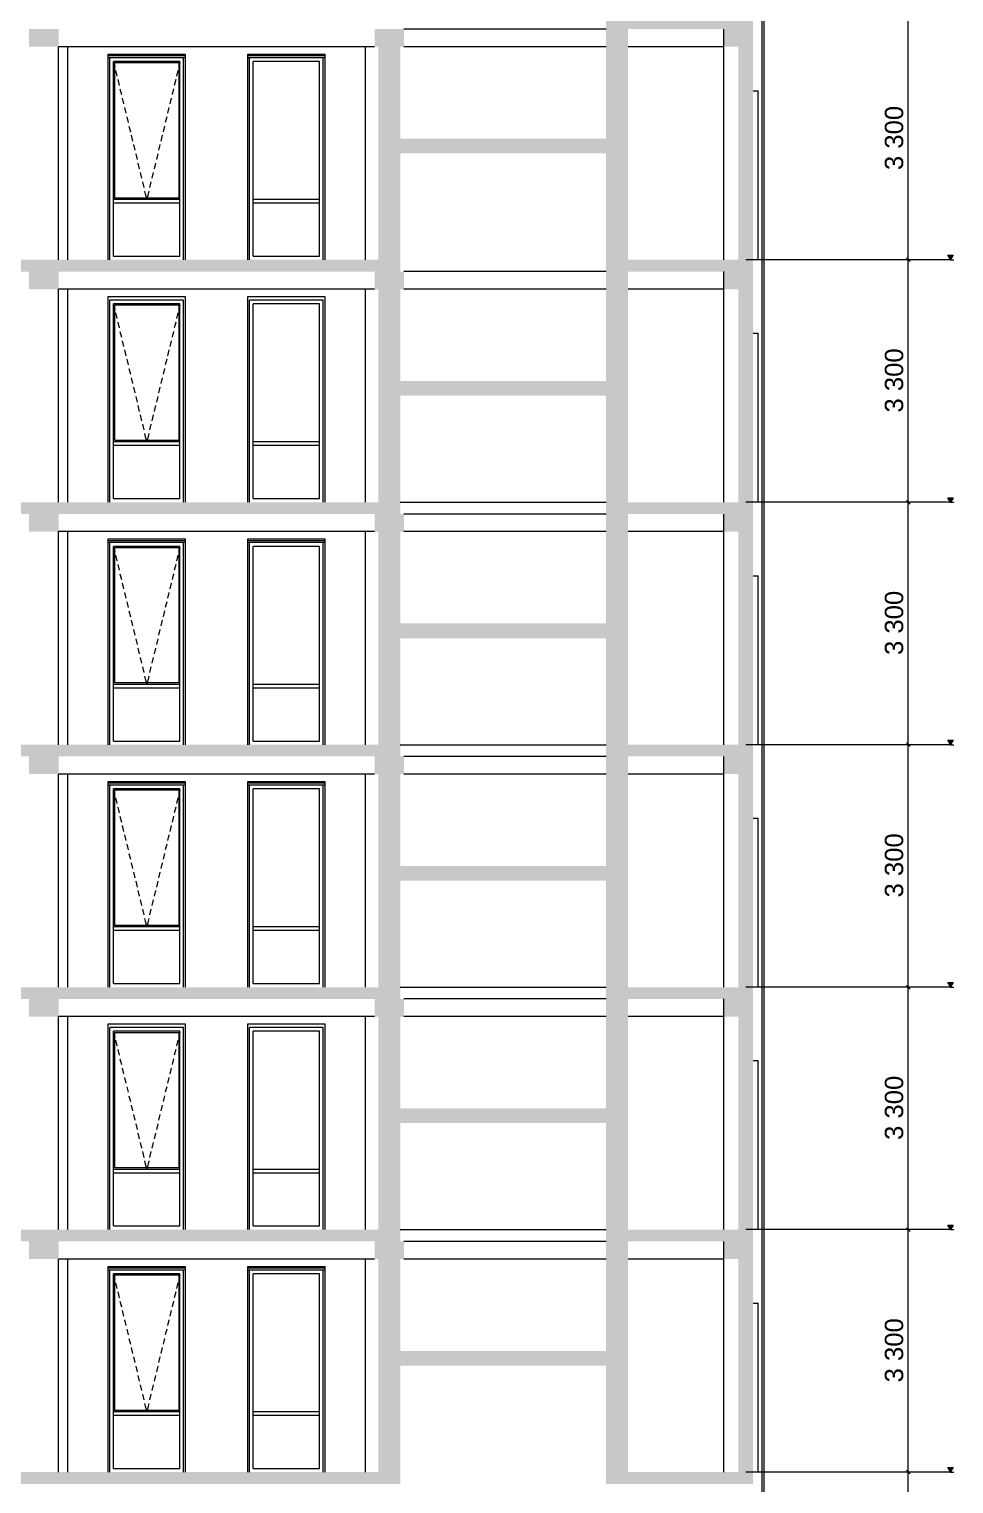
# Model space of a CAD drawing. Header units: millimetres. Extents: x 1499747 to 4230374, y -28481 to 441852.
# Drawn here: x 2389045 to 2401627, y -6445 to 13355 of the extents above; entities that cross this region are included whole.
import ezdxf
from ezdxf.xclip import XClip

# ---------------------------------------------------------------- set-up
doc = ezdxf.new("R2010")
doc.units = ezdxf.units.MM
doc.header["$MEASUREMENT"] = 0
doc.header["$XCLIPFRAME"] = 0
for name, color, linetype, lineweight in [('1 Разрез_23_Витражные окна_Ном._пера__1_Ном._пера__7', 7, 'Continuous', 18), ('1 Разрез_23_Витражные окна_Ном._пера__92_Ном._пера__233', 233, 'Continuous', 18), ('1 Разрез_23_Выступы_Ном._пера__1_Ном._пера__7', 7, 'Continuous', 18), ('1 Разрез_23_Конструктив - Балки_Ном._пера__10_Ном._пера__134', 134, 'Continuous', 18), ('1 Разрез_23_Конструктив - Балки_Ном._пера__7', 7, 'Continuous', 18), ('1 Разрез_23_Конструктив - Колонны_Ном._пера__8_Ном._пера__12', 12, 'Continuous', 18), ('1 Разрез_23_Конструктив - Лестницы_Ном._пера__7', 7, 'Continuous', 18), ('1 Разрез_23_Конструктив - Перекрытия_Ном._пера__1_Ном._пера__7', 7, 'Continuous', 18), ('1 Разрез_23_Конструктив - Перекрытия_Ном._пера__7', 7, 'Continuous', 18), ('1 Разрез_23_Конструктив - Стены Ненесущие Газоблок_Ном._пера__7', 7, 'Continuous', 18), ('1 Разрез_23_Конструктив - Стены Несущие_Ном._пера__7', 7, 'Continuous', 18), ('1 Разрез_23_Окна Archicad_Ном._пера__87_Ном._пера__251', 251, 'Continuous', 18), ('1 Разрез_23_Размер - ГКЛ перегородки_Ном._пера__1_Ном._пера__7', 7, 'Continuous', 18), ('1 Разрез_23_Размер - Общий_Ном._пера__1_Ном._пера__7', 7, 'Continuous', 18)]:
    doc.layers.add(name, color=color, linetype=linetype, lineweight=lineweight)
doc.layers.add('Чертеж и Рисунок', color=7, linetype='Continuous')
doc.styles.add('СГЕНЕРИР_СТИЛЬ_2', font='arial.ttf')

# ---------------------------------------------------------------- blocks, each defined once
blk = doc.blocks.new('Чертеж_1_23', base_point=(1274000, 29700))
at = {"layer": '1 Разрез_23_Конструктив - Балки_Ном._пера__7', "linetype": 'Continuous'}
for points in [[(1283242, 40790), (1283242, 41030), (1282842, 41030), (1282842, 40790)], [(1287942, 40790), (1287942, 41030), (1287542, 41030), (1287542, 40790)], [(1292292, 41030), (1292292, 40790), (1292692, 40790), (1292692, 41030)], [(1283242, 37490), (1283242, 37730), (1282842, 37730), (1282842, 37490)], [(1287942, 37490), (1287942, 37730), (1287542, 37730), (1287542, 37490)], [(1292292, 37730), (1292292, 37490), (1292692, 37490), (1292692, 37730)], [(1283242, 34190), (1283242, 34430), (1282842, 34430), (1282842, 34190)], [(1287942, 34190), (1287942, 34430), (1287542, 34430), (1287542, 34190)], [(1292292, 34430), (1292292, 34190), (1292692, 34190), (1292692, 34430)], [(1283242, 30890), (1283242, 31130), (1282842, 31130), (1282842, 30890)], [(1287942, 30890), (1287942, 31130), (1287542, 31130), (1287542, 30890)], [(1292292, 31130), (1292292, 30890), (1292692, 30890), (1292692, 31130)], [(1283242, 27590), (1283242, 27830), (1282842, 27830), (1282842, 27590)], [(1287942, 27590), (1287942, 27830), (1287542, 27830), (1287542, 27590)], [(1292292, 27830), (1292292, 27590), (1292692, 27590), (1292692, 27830)], [(1283242, 24290), (1283242, 24530), (1282842, 24530), (1282842, 24290)], [(1287942, 24290), (1287942, 24530), (1287542, 24530), (1287542, 24290)], [(1292292, 24530), (1292292, 24290), (1292692, 24290), (1292692, 24530)]]:
    blk.add_hatch(color=256, dxfattribs=at).paths.add_polyline_path(points)
at = {"layer": '1 Разрез_23_Конструктив - Лестницы_Ном._пера__7', "linetype": 'Continuous'}
for points in [[(1287892, 39540), (1287892, 39340), (1290692, 39340), (1290692, 39540)], [(1287892, 36240), (1287892, 36040), (1290692, 36040), (1290692, 36240)], [(1287892, 32940), (1287892, 32740), (1290692, 32740), (1290692, 32940)], [(1287892, 29640), (1287892, 29440), (1290692, 29440), (1290692, 29640)], [(1287892, 26340), (1287892, 26140), (1290692, 26140), (1290692, 26340)], [(1287892, 22840), (1290692, 22840), (1290692, 23040), (1287892, 23040)]]:
    blk.add_hatch(color=256, dxfattribs=at).paths.add_polyline_path(points)
at = {"layer": '1 Разрез_23_Конструктив - Перекрытия_Ном._пера__7', "linetype": 'Continuous'}
for points in [[(1292692, 41190), (1290692, 41190), (1290692, 41030), (1292692, 41030)], [(1278142, 37730), (1287892, 37730), (1287892, 37890), (1278142, 37890)], [(1292692, 37890), (1290692, 37890), (1290692, 37730), (1292692, 37730)], [(1278142, 34590), (1278142, 34430), (1287892, 34430), (1287892, 34590)], [(1292692, 34590), (1290692, 34590), (1290692, 34430), (1292692, 34430)], [(1278142, 31130), (1287892, 31130), (1287892, 31290), (1278142, 31290)], [(1292692, 31290), (1290692, 31290), (1290692, 31130), (1292692, 31130)], [(1278142, 27990), (1278142, 27830), (1287892, 27830), (1287892, 27990)], [(1292692, 27990), (1290692, 27990), (1290692, 27830), (1292692, 27830)], [(1287892, 24690), (1278142, 24690), (1278142, 24530), (1287892, 24530)], [(1292692, 24690), (1290692, 24690), (1290692, 24530), (1292692, 24530)], [(1278142, 21390), (1278142, 21230), (1287892, 21230), (1287892, 21390)], [(1292692, 21390), (1290692, 21390), (1290692, 21230), (1292692, 21230)]]:
    blk.add_hatch(color=256, dxfattribs=at).paths.add_polyline_path(points)
at = {"layer": '1 Разрез_23_Конструктив - Стены Ненесущие Газоблок_Ном._пера__7', "linetype": 'Continuous'}
for points in [[(1292492, 37890), (1292692, 37890), (1292692, 40790), (1292492, 40790)], [(1292492, 34590), (1292692, 34590), (1292692, 37490), (1292492, 37490)], [(1292492, 31290), (1292692, 31290), (1292692, 34190), (1292492, 34190)], [(1292492, 27990), (1292692, 27990), (1292692, 30890), (1292492, 30890)], [(1292492, 24690), (1292692, 24690), (1292692, 27590), (1292492, 27590)], [(1292492, 21390), (1292692, 21390), (1292692, 24290), (1292492, 24290)]]:
    blk.add_hatch(color=256, dxfattribs=at).paths.add_polyline_path(points)
at = {"layer": '1 Разрез_23_Конструктив - Стены Несущие_Ном._пера__7', "linetype": 'Continuous'}
for points in [[(1290992, 37890), (1290992, 41030), (1290692, 41030), (1290692, 37890)], [(1287592, 40790), (1287592, 37890), (1287892, 37890), (1287892, 40790)], [(1290992, 34590), (1290992, 37730), (1290692, 37730), (1290692, 34590)], [(1287592, 37490), (1287592, 34590), (1287892, 34590), (1287892, 37490)], [(1290992, 31290), (1290992, 34430), (1290692, 34430), (1290692, 31290)], [(1287592, 34190), (1287592, 31290), (1287892, 31290), (1287892, 34190)], [(1290992, 27990), (1290992, 31130), (1290692, 31130), (1290692, 27990)], [(1287592, 30890), (1287592, 27990), (1287892, 27990), (1287892, 30890)], [(1290992, 24690), (1290992, 27830), (1290692, 27830), (1290692, 24690)], [(1287592, 27590), (1287592, 24690), (1287892, 24690), (1287892, 27590)], [(1290992, 21390), (1290992, 24530), (1290692, 24530), (1290692, 21390)], [(1287592, 24290), (1287592, 21390), (1287892, 21390), (1287892, 24290)]]:
    blk.add_hatch(color=256, dxfattribs=at).paths.add_polyline_path(points)
at = {"layer": '1 Разрез_23_Размер - ГКЛ перегородки_Ном._пера__1_Ном._пера__7', "linetype": 'Continuous'}
for points in [[(1295377, 37890), (1295414, 37952), (1295341, 37952)], [(1295377, 34590), (1295414, 34652), (1295341, 34652)], [(1295377, 31290), (1295414, 31352), (1295341, 31352)], [(1295377, 27990), (1295414, 28052), (1295341, 28052)], [(1295377, 24690), (1295414, 24752), (1295341, 24752)], [(1295377, 21390), (1295414, 21452), (1295341, 21452)]]:
    blk.add_hatch(color=256, dxfattribs=at).paths.add_polyline_path(points)
at = {"layer": '1 Разрез_23_Витражные окна_Ном._пера__1_Ном._пера__7', "linetype": 'Continuous'}
for p, q in [((1283942, 40290), (1283942, 40640)), ((1284442, 40640), (1283942, 40640)), ((1284942, 40640), (1284442, 40640)), ((1284942, 40290), (1284942, 40640)), ((1285842, 40290), (1285842, 40640)), ((1286342, 40640), (1285842, 40640)), ((1286842, 40640), (1286342, 40640)), ((1286842, 40290), (1286842, 40640)), ((1283992, 40290), (1283992, 40590)), ((1284442, 40590), (1283992, 40590)), ((1284007, 40575), (1284877, 40575)), ((1284007, 38730), (1284007, 40575)), ((1284892, 40590), (1284442, 40590)), ((1284877, 40575), (1284877, 38730)), ((1284892, 40290), (1284892, 40590)), ((1285892, 40290), (1285892, 40590)), ((1286342, 40590), (1285892, 40590)), ((1286792, 40590), (1286342, 40590)), ((1286792, 40290), (1286792, 40590)), ((1283942, 38890), (1283942, 40290)), ((1283992, 38890), (1283992, 40290)), ((1284892, 38890), (1284892, 40290)), ((1284942, 38890), (1284942, 40290)), ((1285842, 38890), (1285842, 40290)), ((1285892, 38890), (1285892, 40290)), ((1286792, 38890), (1286792, 40290)), ((1286842, 38890), (1286842, 40290)), ((1292692, 40190), (1292762, 40190)), ((1292762, 38890), (1292762, 40190)), ((1283942, 38690), (1283942, 38890)), ((1283992, 38715), (1283992, 38890)), ((1284892, 38690), (1284892, 38890)), ((1284942, 38690), (1284942, 38890)), ((1285842, 38690), (1285842, 38890)), ((1285892, 38715), (1285892, 38890)), ((1286792, 38690), (1286792, 38890)), ((1286842, 38690), (1286842, 38890)), ((1292762, 38690), (1292762, 38890)), ((1283942, 37890), (1283942, 38690)), ((1283992, 38715), (1284442, 38715)), ((1283992, 38690), (1283992, 38715)), ((1283992, 38665), (1283992, 38690)), ((1283992, 38665), (1284442, 38665)), ((1283992, 37940), (1283992, 38665)), ((1284877, 38730), (1284007, 38730)), ((1284442, 38715), (1284892, 38715)), ((1284442, 38665), (1284892, 38665)), ((1284892, 37940), (1284892, 38690)), ((1284942, 37890), (1284942, 38690)), ((1285842, 37890), (1285842, 38690)), ((1285892, 38715), (1286342, 38715)), ((1285892, 38690), (1285892, 38715)), ((1285892, 38665), (1285892, 38690)), ((1285892, 38665), (1286342, 38665)), ((1285892, 37940), (1285892, 38665)), ((1286342, 38715), (1286792, 38715)), ((1286342, 38665), (1286792, 38665)), ((1286792, 37940), (1286792, 38690)), ((1286842, 37890), (1286842, 38690)), ((1292762, 37890), (1292762, 38690)), ((1283992, 37940), (1284442, 37940)), ((1284442, 37940), (1284892, 37940)), ((1285892, 37940), (1286342, 37940)), ((1286342, 37940), (1286792, 37940)), ((1292762, 37890), (1292692, 37890)), ((1283942, 36990), (1283942, 37340)), ((1284442, 37340), (1283942, 37340)), ((1283992, 36990), (1283992, 37290)), ((1284442, 37290), (1283992, 37290)), ((1284007, 37275), (1284877, 37275)), ((1284007, 35430), (1284007, 37275)), ((1284942, 37340), (1284442, 37340)), ((1284892, 37290), (1284442, 37290)), ((1284877, 37275), (1284877, 35430)), ((1284892, 36990), (1284892, 37290)), ((1284942, 36990), (1284942, 37340)), ((1285842, 36990), (1285842, 37340)), ((1286342, 37340), (1285842, 37340)), ((1285892, 36990), (1285892, 37290)), ((1286342, 37290), (1285892, 37290)), ((1286842, 37340), (1286342, 37340)), ((1286792, 37290), (1286342, 37290)), ((1286792, 36990), (1286792, 37290)), ((1286842, 36990), (1286842, 37340)), ((1283942, 35590), (1283942, 36990)), ((1283992, 35590), (1283992, 36990)), ((1284892, 35590), (1284892, 36990)), ((1284942, 35590), (1284942, 36990)), ((1285842, 35590), (1285842, 36990)), ((1285892, 35590), (1285892, 36990)), ((1286792, 35590), (1286792, 36990)), ((1286842, 35590), (1286842, 36990)), ((1292692, 36890), (1292762, 36890)), ((1292762, 35590), (1292762, 36890)), ((1283942, 35390), (1283942, 35590)), ((1283992, 35415), (1283992, 35590)), ((1284892, 35390), (1284892, 35590)), ((1284942, 35390), (1284942, 35590)), ((1285842, 35390), (1285842, 35590)), ((1285892, 35415), (1285892, 35590)), ((1286792, 35390), (1286792, 35590)), ((1286842, 35390), (1286842, 35590)), ((1292762, 35390), (1292762, 35590)), ((1283942, 34590), (1283942, 35390)), ((1283992, 35415), (1284442, 35415)), ((1283992, 35390), (1283992, 35415)), ((1283992, 35365), (1283992, 35390)), ((1283992, 35365), (1284442, 35365)), ((1283992, 34640), (1283992, 35365)), ((1284877, 35430), (1284007, 35430)), ((1284442, 35415), (1284892, 35415)), ((1284442, 35365), (1284892, 35365)), ((1284892, 34640), (1284892, 35390)), ((1284942, 34590), (1284942, 35390)), ((1285842, 34590), (1285842, 35390)), ((1285892, 35415), (1286342, 35415)), ((1285892, 35390), (1285892, 35415)), ((1285892, 35365), (1285892, 35390)), ((1285892, 35365), (1286342, 35365)), ((1285892, 34640), (1285892, 35365)), ((1286342, 35415), (1286792, 35415)), ((1286342, 35365), (1286792, 35365)), ((1286792, 34640), (1286792, 35390)), ((1286842, 34590), (1286842, 35390)), ((1292762, 34590), (1292762, 35390)), ((1283992, 34640), (1284442, 34640)), ((1284442, 34640), (1284892, 34640)), ((1285892, 34640), (1286342, 34640)), ((1286342, 34640), (1286792, 34640)), ((1292762, 34590), (1292692, 34590)), ((1283942, 33690), (1283942, 34040)), ((1284442, 34040), (1283942, 34040)), ((1283992, 33690), (1283992, 33990)), ((1284442, 33990), (1283992, 33990)), ((1284007, 33975), (1284877, 33975)), ((1284007, 32130), (1284007, 33975)), ((1284942, 34040), (1284442, 34040)), ((1284892, 33990), (1284442, 33990)), ((1284877, 33975), (1284877, 32130)), ((1284892, 33690), (1284892, 33990)), ((1284942, 33690), (1284942, 34040)), ((1285842, 33690), (1285842, 34040)), ((1286342, 34040), (1285842, 34040)), ((1285892, 33690), (1285892, 33990)), ((1286342, 33990), (1285892, 33990)), ((1286842, 34040), (1286342, 34040)), ((1286792, 33990), (1286342, 33990)), ((1286792, 33690), (1286792, 33990)), ((1286842, 33690), (1286842, 34040)), ((1283942, 32290), (1283942, 33690)), ((1283992, 32290), (1283992, 33690)), ((1284892, 32290), (1284892, 33690)), ((1284942, 32290), (1284942, 33690)), ((1285842, 32290), (1285842, 33690)), ((1285892, 32290), (1285892, 33690)), ((1286792, 32290), (1286792, 33690)), ((1286842, 32290), (1286842, 33690)), ((1292692, 33590), (1292762, 33590)), ((1292762, 32290), (1292762, 33590)), ((1283942, 32090), (1283942, 32290)), ((1283992, 32115), (1283992, 32290)), ((1284892, 32090), (1284892, 32290)), ((1284942, 32090), (1284942, 32290)), ((1285842, 32090), (1285842, 32290)), ((1285892, 32115), (1285892, 32290)), ((1286792, 32090), (1286792, 32290)), ((1286842, 32090), (1286842, 32290)), ((1292762, 32090), (1292762, 32290)), ((1283942, 31290), (1283942, 32090)), ((1283992, 32115), (1284442, 32115)), ((1283992, 32090), (1283992, 32115)), ((1283992, 32065), (1283992, 32090)), ((1284877, 32130), (1284007, 32130)), ((1284442, 32115), (1284892, 32115)), ((1284892, 31340), (1284892, 32090)), ((1284942, 31290), (1284942, 32090)), ((1285842, 31290), (1285842, 32090)), ((1285892, 32115), (1286342, 32115)), ((1285892, 32090), (1285892, 32115)), ((1285892, 32065), (1285892, 32090)), ((1286342, 32115), (1286792, 32115)), ((1286792, 31340), (1286792, 32090)), ((1286842, 31290), (1286842, 32090)), ((1292762, 31290), (1292762, 32090)), ((1283992, 32065), (1284442, 32065)), ((1283992, 31340), (1283992, 32065)), ((1284442, 32065), (1284892, 32065)), ((1285892, 32065), (1286342, 32065)), ((1285892, 31340), (1285892, 32065)), ((1286342, 32065), (1286792, 32065)), ((1283992, 31340), (1284442, 31340)), ((1284442, 31340), (1284892, 31340)), ((1285892, 31340), (1286342, 31340)), ((1286342, 31340), (1286792, 31340)), ((1292762, 31290), (1292692, 31290)), ((1283942, 30390), (1283942, 30740)), ((1284442, 30740), (1283942, 30740)), ((1284942, 30740), (1284442, 30740)), ((1284942, 30390), (1284942, 30740)), ((1285842, 30390), (1285842, 30740)), ((1286342, 30740), (1285842, 30740)), ((1286842, 30740), (1286342, 30740)), ((1286842, 30390), (1286842, 30740)), ((1283992, 30390), (1283992, 30690)), ((1284442, 30690), (1283992, 30690)), ((1284007, 30675), (1284877, 30675)), ((1284007, 28830), (1284007, 30675)), ((1284892, 30690), (1284442, 30690)), ((1284877, 30675), (1284877, 28830)), ((1284892, 30390), (1284892, 30690)), ((1285892, 30390), (1285892, 30690)), ((1286342, 30690), (1285892, 30690)), ((1286792, 30690), (1286342, 30690)), ((1286792, 30390), (1286792, 30690)), ((1283942, 28990), (1283942, 30390)), ((1283992, 28990), (1283992, 30390)), ((1284892, 28990), (1284892, 30390)), ((1284942, 28990), (1284942, 30390)), ((1285842, 28990), (1285842, 30390)), ((1285892, 28990), (1285892, 30390)), ((1286792, 28990), (1286792, 30390)), ((1286842, 28990), (1286842, 30390)), ((1292692, 30290), (1292762, 30290)), ((1292762, 28990), (1292762, 30290)), ((1283942, 28790), (1283942, 28990)), ((1283992, 28815), (1283992, 28990)), ((1284892, 28790), (1284892, 28990)), ((1284942, 28790), (1284942, 28990)), ((1285842, 28790), (1285842, 28990)), ((1285892, 28815), (1285892, 28990)), ((1286792, 28790), (1286792, 28990)), ((1286842, 28790), (1286842, 28990)), ((1292762, 28790), (1292762, 28990)), ((1283942, 27990), (1283942, 28790)), ((1283992, 28815), (1284442, 28815)), ((1283992, 28790), (1283992, 28815)), ((1283992, 28765), (1283992, 28790)), ((1283992, 28765), (1284442, 28765)), ((1283992, 28040), (1283992, 28765)), ((1284877, 28830), (1284007, 28830)), ((1284442, 28815), (1284892, 28815)), ((1284442, 28765), (1284892, 28765)), ((1284892, 28040), (1284892, 28790)), ((1284942, 27990), (1284942, 28790)), ((1285842, 27990), (1285842, 28790)), ((1285892, 28815), (1286342, 28815)), ((1285892, 28790), (1285892, 28815)), ((1285892, 28765), (1285892, 28790)), ((1285892, 28765), (1286342, 28765)), ((1285892, 28040), (1285892, 28765)), ((1286342, 28815), (1286792, 28815)), ((1286342, 28765), (1286792, 28765)), ((1286792, 28040), (1286792, 28790)), ((1286842, 27990), (1286842, 28790)), ((1292762, 27990), (1292762, 28790)), ((1283992, 28040), (1284442, 28040)), ((1284442, 28040), (1284892, 28040)), ((1285892, 28040), (1286342, 28040)), ((1286342, 28040), (1286792, 28040)), ((1292762, 27990), (1292692, 27990)), ((1283942, 27090), (1283942, 27440)), ((1284442, 27440), (1283942, 27440)), ((1283992, 27090), (1283992, 27390)), ((1284442, 27390), (1283992, 27390)), ((1284007, 27375), (1284877, 27375)), ((1284007, 25530), (1284007, 27375)), ((1284942, 27440), (1284442, 27440)), ((1284892, 27390), (1284442, 27390)), ((1284877, 27375), (1284877, 25530)), ((1284892, 27090), (1284892, 27390)), ((1284942, 27090), (1284942, 27440)), ((1285842, 27090), (1285842, 27440)), ((1286342, 27440), (1285842, 27440)), ((1285892, 27090), (1285892, 27390)), ((1286342, 27390), (1285892, 27390)), ((1286842, 27440), (1286342, 27440)), ((1286792, 27390), (1286342, 27390)), ((1286792, 27090), (1286792, 27390)), ((1286842, 27090), (1286842, 27440)), ((1283942, 25690), (1283942, 27090)), ((1283992, 25690), (1283992, 27090)), ((1284892, 25690), (1284892, 27090)), ((1284942, 25690), (1284942, 27090)), ((1285842, 25690), (1285842, 27090)), ((1285892, 25690), (1285892, 27090)), ((1286792, 25690), (1286792, 27090)), ((1286842, 25690), (1286842, 27090)), ((1292692, 26990), (1292762, 26990)), ((1292762, 25690), (1292762, 26990)), ((1283942, 25490), (1283942, 25690)), ((1283992, 25515), (1283992, 25690)), ((1284892, 25490), (1284892, 25690)), ((1284942, 25490), (1284942, 25690)), ((1285842, 25490), (1285842, 25690)), ((1285892, 25515), (1285892, 25690)), ((1286792, 25490), (1286792, 25690)), ((1286842, 25490), (1286842, 25690)), ((1292762, 25490), (1292762, 25690)), ((1283942, 24690), (1283942, 25490)), ((1283992, 25515), (1284442, 25515)), ((1283992, 25490), (1283992, 25515)), ((1283992, 25465), (1283992, 25490)), ((1283992, 25465), (1284442, 25465)), ((1283992, 24740), (1283992, 25465)), ((1284877, 25530), (1284007, 25530)), ((1284442, 25515), (1284892, 25515)), ((1284442, 25465), (1284892, 25465)), ((1284892, 24740), (1284892, 25490)), ((1284942, 24690), (1284942, 25490)), ((1285842, 24690), (1285842, 25490)), ((1285892, 25515), (1286342, 25515)), ((1285892, 25490), (1285892, 25515)), ((1285892, 25465), (1285892, 25490)), ((1285892, 25465), (1286342, 25465)), ((1285892, 24740), (1285892, 25465)), ((1286342, 25515), (1286792, 25515)), ((1286342, 25465), (1286792, 25465)), ((1286792, 24740), (1286792, 25490)), ((1286842, 24690), (1286842, 25490)), ((1292762, 24690), (1292762, 25490)), ((1283992, 24740), (1284442, 24740)), ((1284442, 24740), (1284892, 24740)), ((1285892, 24740), (1286342, 24740)), ((1286342, 24740), (1286792, 24740)), ((1292762, 24690), (1292692, 24690)), ((1283942, 23790), (1283942, 24140)), ((1284442, 24140), (1283942, 24140)), ((1283992, 23790), (1283992, 24090)), ((1284442, 24090), (1283992, 24090)), ((1284007, 24075), (1284877, 24075)), ((1284007, 22230), (1284007, 24075)), ((1284942, 24140), (1284442, 24140)), ((1284892, 24090), (1284442, 24090)), ((1284877, 24075), (1284877, 22230)), ((1284892, 23790), (1284892, 24090)), ((1284942, 23790), (1284942, 24140)), ((1285842, 23790), (1285842, 24140)), ((1286342, 24140), (1285842, 24140)), ((1285892, 23790), (1285892, 24090)), ((1286342, 24090), (1285892, 24090)), ((1286842, 24140), (1286342, 24140)), ((1286792, 24090), (1286342, 24090)), ((1286792, 23790), (1286792, 24090)), ((1286842, 23790), (1286842, 24140)), ((1283942, 22390), (1283942, 23790)), ((1283992, 22390), (1283992, 23790)), ((1284892, 22390), (1284892, 23790)), ((1284942, 22390), (1284942, 23790)), ((1285842, 22390), (1285842, 23790)), ((1285892, 22390), (1285892, 23790)), ((1286792, 22390), (1286792, 23790)), ((1286842, 22390), (1286842, 23790)), ((1292692, 23690), (1292762, 23690)), ((1292762, 22390), (1292762, 23690)), ((1283942, 22190), (1283942, 22390)), ((1283992, 22215), (1283992, 22390)), ((1284892, 22190), (1284892, 22390)), ((1284942, 22190), (1284942, 22390)), ((1285842, 22190), (1285842, 22390)), ((1285892, 22215), (1285892, 22390)), ((1286792, 22190), (1286792, 22390)), ((1286842, 22190), (1286842, 22390)), ((1292762, 22190), (1292762, 22390)), ((1283942, 21390), (1283942, 22190)), ((1283992, 22215), (1284442, 22215)), ((1283992, 22190), (1283992, 22215)), ((1283992, 22165), (1283992, 22190)), ((1284877, 22230), (1284007, 22230)), ((1284442, 22215), (1284892, 22215)), ((1284892, 21440), (1284892, 22190)), ((1284942, 21390), (1284942, 22190)), ((1285842, 21390), (1285842, 22190)), ((1285892, 22215), (1286342, 22215)), ((1285892, 22190), (1285892, 22215)), ((1285892, 22165), (1285892, 22190)), ((1286342, 22215), (1286792, 22215)), ((1286792, 21440), (1286792, 22190)), ((1286842, 21390), (1286842, 22190)), ((1292762, 21390), (1292762, 22190)), ((1283992, 22165), (1284442, 22165)), ((1283992, 21440), (1283992, 22165)), ((1284442, 22165), (1284892, 22165)), ((1285892, 22165), (1286342, 22165)), ((1285892, 21440), (1285892, 22165)), ((1286342, 22165), (1286792, 22165)), ((1283992, 21440), (1284442, 21440)), ((1284442, 21440), (1284892, 21440)), ((1285892, 21440), (1286342, 21440)), ((1286342, 21440), (1286792, 21440)), ((1292762, 21390), (1292692, 21390))]:
    blk.add_line(p, q, dxfattribs=at)
at = {"layer": '1 Разрез_23_Витражные окна_Ном._пера__92_Ном._пера__233', "linetype": 'Continuous'}
for p, q in [((1283992, 40574), (1284006, 40517)), ((1284017, 40468), (1284036, 40391)), ((1284866, 40468), (1284848, 40391)), ((1284892, 40574), (1284878, 40517)), ((1284048, 40342), (1284067, 40264)), ((1284078, 40216), (1284097, 40138)), ((1284805, 40216), (1284787, 40138)), ((1284836, 40342), (1284817, 40264)), ((1284109, 40089), (1284128, 40011)), ((1284775, 40089), (1284756, 40011)), ((1284139, 39963), (1284158, 39885)), ((1284170, 39836), (1284189, 39759)), ((1284714, 39836), (1284695, 39759)), ((1284744, 39963), (1284726, 39885)), ((1284200, 39710), (1284219, 39632)), ((1284683, 39710), (1284665, 39632)), ((1284231, 39584), (1284250, 39506)), ((1284261, 39457), (1284280, 39380)), ((1284622, 39457), (1284604, 39380)), ((1284653, 39584), (1284634, 39506)), ((1284292, 39331), (1284311, 39253)), ((1284322, 39205), (1284341, 39127)), ((1284561, 39205), (1284543, 39127)), ((1284592, 39331), (1284573, 39253)), ((1284353, 39078), (1284372, 39000)), ((1284531, 39078), (1284512, 39000)), ((1284383, 38952), (1284402, 38874)), ((1284414, 38825), (1284423, 38787)), ((1284470, 38825), (1284461, 38787)), ((1284500, 38952), (1284482, 38874)), ((1284423, 38787), (1284437, 38730)), ((1284437, 38730), (1284441, 38715)), ((1284447, 38730), (1284443, 38715)), ((1284461, 38787), (1284447, 38730)), ((1283992, 37274), (1284006, 37217)), ((1284892, 37274), (1284878, 37217)), ((1284017, 37168), (1284036, 37091)), ((1284048, 37042), (1284067, 36964)), ((1284836, 37042), (1284817, 36964)), ((1284866, 37168), (1284848, 37091)), ((1284078, 36916), (1284097, 36838)), ((1284805, 36916), (1284787, 36838)), ((1284109, 36789), (1284128, 36711)), ((1284139, 36663), (1284158, 36585)), ((1284744, 36663), (1284726, 36585)), ((1284775, 36789), (1284756, 36711)), ((1284170, 36536), (1284189, 36459)), ((1284714, 36536), (1284695, 36459)), ((1284200, 36410), (1284219, 36332)), ((1284231, 36284), (1284250, 36206)), ((1284653, 36284), (1284634, 36206)), ((1284683, 36410), (1284665, 36332)), ((1284261, 36157), (1284280, 36080)), ((1284622, 36157), (1284604, 36080)), ((1284292, 36031), (1284311, 35953)), ((1284322, 35905), (1284341, 35827)), ((1284561, 35905), (1284543, 35827)), ((1284592, 36031), (1284573, 35953)), ((1284353, 35778), (1284372, 35700)), ((1284383, 35652), (1284402, 35574)), ((1284500, 35652), (1284482, 35574)), ((1284531, 35778), (1284512, 35700)), ((1284414, 35525), (1284423, 35487)), ((1284423, 35487), (1284437, 35430)), ((1284461, 35487), (1284447, 35430)), ((1284470, 35525), (1284461, 35487)), ((1284437, 35430), (1284441, 35415)), ((1284447, 35430), (1284443, 35415)), ((1283992, 33974), (1284006, 33917)), ((1284017, 33868), (1284036, 33791)), ((1284866, 33868), (1284848, 33791)), ((1284892, 33974), (1284878, 33917)), ((1284048, 33742), (1284067, 33664)), ((1284836, 33742), (1284817, 33664)), ((1284078, 33616), (1284097, 33538)), ((1284109, 33489), (1284128, 33411)), ((1284775, 33489), (1284756, 33411)), ((1284805, 33616), (1284787, 33538)), ((1284139, 33363), (1284158, 33285)), ((1284744, 33363), (1284726, 33285)), ((1284170, 33236), (1284189, 33159)), ((1284200, 33110), (1284219, 33032)), ((1284683, 33110), (1284665, 33032)), ((1284714, 33236), (1284695, 33159)), ((1284231, 32984), (1284250, 32906)), ((1284653, 32984), (1284634, 32906)), ((1284261, 32857), (1284280, 32780)), ((1284292, 32731), (1284311, 32653)), ((1284592, 32731), (1284573, 32653)), ((1284622, 32857), (1284604, 32780)), ((1284322, 32605), (1284341, 32527)), ((1284353, 32478), (1284372, 32400)), ((1284531, 32478), (1284512, 32400)), ((1284561, 32605), (1284543, 32527)), ((1284383, 32352), (1284402, 32274)), ((1284500, 32352), (1284482, 32274)), ((1284414, 32225), (1284423, 32187)), ((1284423, 32187), (1284437, 32130)), ((1284437, 32130), (1284441, 32115)), ((1284447, 32130), (1284443, 32115)), ((1284461, 32187), (1284447, 32130)), ((1284470, 32225), (1284461, 32187)), ((1283992, 30674), (1284006, 30617)), ((1284017, 30568), (1284036, 30491)), ((1284866, 30568), (1284848, 30491)), ((1284892, 30674), (1284878, 30617)), ((1284048, 30442), (1284067, 30364)), ((1284078, 30316), (1284097, 30238)), ((1284805, 30316), (1284787, 30238)), ((1284836, 30442), (1284817, 30364)), ((1284109, 30189), (1284128, 30111)), ((1284775, 30189), (1284756, 30111)), ((1284139, 30063), (1284158, 29985)), ((1284170, 29936), (1284189, 29859)), ((1284714, 29936), (1284695, 29859)), ((1284744, 30063), (1284726, 29985)), ((1284200, 29810), (1284219, 29732)), ((1284683, 29810), (1284665, 29732)), ((1284231, 29684), (1284250, 29606)), ((1284261, 29557), (1284280, 29480)), ((1284622, 29557), (1284604, 29480)), ((1284653, 29684), (1284634, 29606)), ((1284292, 29431), (1284311, 29353)), ((1284322, 29305), (1284341, 29227)), ((1284561, 29305), (1284543, 29227)), ((1284592, 29431), (1284573, 29353)), ((1284353, 29178), (1284372, 29100)), ((1284531, 29178), (1284512, 29100)), ((1284383, 29052), (1284402, 28974)), ((1284414, 28925), (1284423, 28887)), ((1284470, 28925), (1284461, 28887)), ((1284500, 29052), (1284482, 28974)), ((1284423, 28887), (1284437, 28830)), ((1284437, 28830), (1284441, 28815)), ((1284447, 28830), (1284443, 28815)), ((1284461, 28887), (1284447, 28830)), ((1283992, 27374), (1284006, 27317)), ((1284892, 27374), (1284878, 27317)), ((1284017, 27268), (1284036, 27191)), ((1284048, 27142), (1284067, 27064)), ((1284836, 27142), (1284817, 27064)), ((1284866, 27268), (1284848, 27191)), ((1284078, 27016), (1284097, 26938)), ((1284805, 27016), (1284787, 26938)), ((1284109, 26889), (1284128, 26811)), ((1284139, 26763), (1284158, 26685)), ((1284744, 26763), (1284726, 26685)), ((1284775, 26889), (1284756, 26811)), ((1284170, 26636), (1284189, 26559)), ((1284714, 26636), (1284695, 26559)), ((1284200, 26510), (1284219, 26432)), ((1284231, 26384), (1284250, 26306)), ((1284653, 26384), (1284634, 26306)), ((1284683, 26510), (1284665, 26432)), ((1284261, 26257), (1284280, 26180)), ((1284622, 26257), (1284604, 26180)), ((1284292, 26131), (1284311, 26053)), ((1284322, 26005), (1284341, 25927)), ((1284561, 26005), (1284543, 25927)), ((1284592, 26131), (1284573, 26053)), ((1284353, 25878), (1284372, 25800)), ((1284383, 25752), (1284402, 25674)), ((1284500, 25752), (1284482, 25674)), ((1284531, 25878), (1284512, 25800)), ((1284414, 25625), (1284423, 25587)), ((1284423, 25587), (1284437, 25530)), ((1284461, 25587), (1284447, 25530)), ((1284470, 25625), (1284461, 25587)), ((1284437, 25530), (1284441, 25515)), ((1284447, 25530), (1284443, 25515)), ((1283992, 24074), (1284006, 24017)), ((1284017, 23968), (1284036, 23891)), ((1284866, 23968), (1284848, 23891)), ((1284892, 24074), (1284878, 24017)), ((1284048, 23842), (1284067, 23764)), ((1284836, 23842), (1284817, 23764)), ((1284078, 23716), (1284097, 23638)), ((1284109, 23589), (1284128, 23511)), ((1284775, 23589), (1284756, 23511)), ((1284805, 23716), (1284787, 23638)), ((1284139, 23463), (1284158, 23385)), ((1284744, 23463), (1284726, 23385)), ((1284170, 23336), (1284189, 23259)), ((1284200, 23210), (1284219, 23132)), ((1284683, 23210), (1284665, 23132)), ((1284714, 23336), (1284695, 23259)), ((1284231, 23084), (1284250, 23006)), ((1284653, 23084), (1284634, 23006)), ((1284261, 22957), (1284280, 22880)), ((1284292, 22831), (1284311, 22753)), ((1284592, 22831), (1284573, 22753)), ((1284622, 22957), (1284604, 22880)), ((1284322, 22705), (1284341, 22627)), ((1284353, 22578), (1284372, 22500)), ((1284531, 22578), (1284512, 22500)), ((1284561, 22705), (1284543, 22627)), ((1284383, 22452), (1284402, 22374)), ((1284500, 22452), (1284482, 22374)), ((1284414, 22325), (1284423, 22287)), ((1284423, 22287), (1284437, 22230)), ((1284437, 22230), (1284441, 22215)), ((1284447, 22230), (1284443, 22215)), ((1284461, 22287), (1284447, 22230)), ((1284470, 22325), (1284461, 22287))]:
    blk.add_line(p, q, dxfattribs=at)
at = {"layer": '1 Разрез_23_Выступы_Ном._пера__1_Ном._пера__7', "linetype": 'Continuous'}
for p, q in [((1292814, 17540), (1292814, 44490)), ((1292842, 17540), (1292842, 44490)), ((1284967, 40667), (1283917, 40667)), ((1283942, 40640), (1283917, 40640)), ((1284967, 40640), (1284942, 40640)), ((1286867, 40667), (1285817, 40667)), ((1285842, 40640), (1285817, 40640)), ((1286867, 40640), (1286842, 40640)), ((1284967, 34067), (1283917, 34067)), ((1286867, 34067), (1285817, 34067)), ((1283942, 34040), (1283917, 34040)), ((1284967, 34040), (1284942, 34040)), ((1285842, 34040), (1285817, 34040)), ((1286867, 34040), (1286842, 34040)), ((1284967, 30767), (1283917, 30767)), ((1283942, 30740), (1283917, 30740)), ((1284967, 30740), (1284942, 30740)), ((1286867, 30767), (1285817, 30767)), ((1285842, 30740), (1285817, 30740)), ((1286867, 30740), (1286842, 30740)), ((1284967, 24167), (1283917, 24167)), ((1286867, 24167), (1285817, 24167)), ((1283942, 24140), (1283917, 24140)), ((1284967, 24140), (1284942, 24140)), ((1285842, 24140), (1285817, 24140)), ((1286867, 24140), (1286842, 24140))]:
    blk.add_line(p, q, dxfattribs=at)
at = {"layer": '1 Разрез_23_Конструктив - Балки_Ном._пера__10_Ном._пера__134', "linetype": 'Continuous'}
for p, q in [((1290692, 41030), (1287942, 41030)), ((1287542, 40790), (1283242, 40790)), ((1290692, 40790), (1287942, 40790)), ((1292292, 40790), (1290992, 40790)), ((1290692, 37730), (1287942, 37730)), ((1287542, 37490), (1283242, 37490)), ((1290692, 37490), (1287942, 37490)), ((1292292, 37490), (1290992, 37490)), ((1290692, 34430), (1287942, 34430)), ((1287542, 34190), (1283242, 34190)), ((1290692, 34190), (1287942, 34190)), ((1292292, 34190), (1290992, 34190)), ((1290692, 31130), (1287942, 31130)), ((1287542, 30890), (1283242, 30890)), ((1290692, 30890), (1287942, 30890)), ((1292292, 30890), (1290992, 30890)), ((1290692, 27830), (1287942, 27830)), ((1287542, 27590), (1283242, 27590)), ((1290692, 27590), (1287942, 27590)), ((1292292, 27590), (1290992, 27590)), ((1290692, 24530), (1287942, 24530)), ((1287542, 24290), (1283242, 24290)), ((1290692, 24290), (1287942, 24290)), ((1292292, 24290), (1290992, 24290))]:
    blk.add_line(p, q, dxfattribs=at)
at = {"layer": '1 Разрез_23_Конструктив - Колонны_Ном._пера__8_Ном._пера__12', "linetype": 'Continuous'}
for p, q in [((1292292, 37890), (1292292, 41030)), ((1283242, 37890), (1283242, 40790)), ((1283367, 37890), (1283367, 40790)), ((1287417, 37890), (1287417, 40790)), ((1292292, 34590), (1292292, 37730)), ((1283242, 34590), (1283242, 37490)), ((1283367, 34590), (1283367, 37490)), ((1287417, 34590), (1287417, 37490)), ((1292292, 31290), (1292292, 34430)), ((1283242, 31290), (1283242, 34190)), ((1283367, 31290), (1283367, 34190)), ((1287417, 31290), (1287417, 34190)), ((1292292, 27990), (1292292, 31130)), ((1283242, 27990), (1283242, 30890)), ((1283367, 27990), (1283367, 30890)), ((1287417, 27990), (1287417, 30890)), ((1292292, 24690), (1292292, 27830)), ((1283242, 24690), (1283242, 27590)), ((1283367, 24690), (1283367, 27590)), ((1287417, 24690), (1287417, 27590)), ((1292292, 21390), (1292292, 24530)), ((1283242, 21390), (1283242, 24290)), ((1283367, 21390), (1283367, 24290)), ((1287417, 21390), (1287417, 24290))]:
    blk.add_line(p, q, dxfattribs=at)
at = {"layer": '1 Разрез_23_Конструктив - Перекрытия_Ном._пера__1_Ном._пера__7', "linetype": 'Continuous'}
for p, q in [((1287892, 34590), (1290692, 34590)), ((1287892, 31290), (1290692, 31290)), ((1287892, 27990), (1290692, 27990)), ((1287892, 24690), (1290692, 24690))]:
    blk.add_line(p, q, dxfattribs=at)
at = {"layer": '1 Разрез_23_Окна Archicad_Ном._пера__87_Ном._пера__251', "linetype": 'Continuous'}
for p, q in [((1283917, 40690), (1284967, 40690)), ((1283917, 37890), (1283917, 40690)), ((1284967, 40690), (1284967, 37890)), ((1285817, 40690), (1286867, 40690)), ((1285817, 37890), (1285817, 40690)), ((1286867, 40690), (1286867, 37890)), ((1283917, 37390), (1284967, 37390)), ((1283917, 34590), (1283917, 37390)), ((1284967, 37390), (1284967, 34590)), ((1285817, 37390), (1286867, 37390)), ((1285817, 34590), (1285817, 37390)), ((1286867, 37390), (1286867, 34590)), ((1283917, 34090), (1284967, 34090)), ((1283917, 31290), (1283917, 34090)), ((1284967, 34090), (1284967, 31290)), ((1285817, 34090), (1286867, 34090)), ((1285817, 31290), (1285817, 34090)), ((1286867, 34090), (1286867, 31290)), ((1283917, 30790), (1284967, 30790)), ((1283917, 27990), (1283917, 30790)), ((1284967, 30790), (1284967, 27990)), ((1285817, 30790), (1286867, 30790)), ((1285817, 27990), (1285817, 30790)), ((1286867, 30790), (1286867, 27990)), ((1283917, 27490), (1284967, 27490)), ((1283917, 24690), (1283917, 27490)), ((1284967, 27490), (1284967, 24690)), ((1285817, 27490), (1286867, 27490)), ((1285817, 24690), (1285817, 27490)), ((1286867, 27490), (1286867, 24690)), ((1283917, 24190), (1284967, 24190)), ((1283917, 21390), (1283917, 24190)), ((1284967, 24190), (1284967, 21390)), ((1285817, 24190), (1286867, 24190)), ((1285817, 21390), (1285817, 24190)), ((1286867, 24190), (1286867, 21390))]:
    blk.add_line(p, q, dxfattribs=at)
at = {"layer": '1 Разрез_23_Размер - ГКЛ перегородки_Ном._пера__1_Ном._пера__7', "linetype": 'Continuous'}
for p, q in [((1295377, 37890), (1292592, 37890)), ((1295377, 37890), (1295341, 37952)), ((1295341, 37952), (1295414, 37952)), ((1295414, 37952), (1295377, 37890)), ((1295377, 37890), (1295424, 37890)), ((1295377, 34590), (1295341, 34652)), ((1295341, 34652), (1295414, 34652)), ((1295414, 34652), (1295377, 34590)), ((1295377, 34590), (1292592, 34590)), ((1295377, 34590), (1295424, 34590)), ((1295377, 31290), (1292592, 31290)), ((1295377, 31290), (1295341, 31352)), ((1295341, 31352), (1295414, 31352)), ((1295414, 31352), (1295377, 31290)), ((1295377, 31290), (1295424, 31290)), ((1295377, 27990), (1292592, 27990)), ((1295377, 27990), (1295341, 28052)), ((1295341, 28052), (1295414, 28052)), ((1295414, 28052), (1295377, 27990)), ((1295377, 27990), (1295424, 27990)), ((1295377, 24690), (1295341, 24752)), ((1295341, 24752), (1295414, 24752)), ((1295414, 24752), (1295377, 24690)), ((1295377, 24690), (1292592, 24690)), ((1295377, 24690), (1295424, 24690)), ((1295377, 21390), (1292592, 21390)), ((1295377, 21390), (1295341, 21452)), ((1295341, 21452), (1295414, 21452)), ((1295414, 21452), (1295377, 21390)), ((1295377, 21390), (1295424, 21390))]:
    blk.add_line(p, q, dxfattribs=at)
at = {"layer": '1 Разрез_23_Размер - Общий_Ном._пера__1_Ном._пера__7', "linetype": 'Continuous'}
for p, q in [((1294803, 37890), (1294803, 41190)), ((1294850, 37890), (1292992, 37890)), ((1294850, 37890), (1292992, 37890)), ((1294778, 37915), (1294828, 37865)), ((1294778, 37915), (1294828, 37865)), ((1294803, 34590), (1294803, 37890)), ((1294850, 34590), (1292992, 34590)), ((1294850, 34590), (1292992, 34590)), ((1294778, 34615), (1294828, 34565)), ((1294778, 34615), (1294828, 34565)), ((1294803, 31290), (1294803, 34590)), ((1294850, 31290), (1292992, 31290)), ((1294850, 31290), (1292992, 31290)), ((1294778, 31315), (1294828, 31265)), ((1294778, 31315), (1294828, 31265)), ((1294803, 27990), (1294803, 31290)), ((1294850, 27990), (1292992, 27990)), ((1294850, 27990), (1292992, 27990)), ((1294778, 28015), (1294828, 27965)), ((1294778, 28015), (1294828, 27965)), ((1294803, 24690), (1294803, 27990)), ((1294850, 24690), (1292992, 24690)), ((1294850, 24690), (1292992, 24690)), ((1294778, 24715), (1294828, 24665)), ((1294778, 24715), (1294828, 24665)), ((1294803, 21390), (1294803, 24690)), ((1294850, 21390), (1292992, 21390)), ((1294850, 21390), (1292992, 21390)), ((1294778, 21415), (1294828, 21365)), ((1294778, 21415), (1294828, 21365)), ((1294803, 18090), (1294803, 21390))]:
    blk.add_line(p, q, dxfattribs=at)
at = {"layer": '1 Разрез_23_Размер - Общий_Ном._пера__1_Ном._пера__7', "linetype": 'Continuous', "char_height": 250, "attachment_point": 7, "rotation": 90, "style": 'СГЕНЕРИР_СТИЛЬ_2'}
for insert in [(1294738, 39111), (1294738, 35811), (1294738, 32511), (1294738, 29211), (1294738, 25911), (1294738, 22611)]:
    blk.add_mtext('\\A1;{\\pql;\\fArial|b0|i0|c204|p0;\\W1.000000;3\xa0300}', dxfattribs=dict(at, insert=insert))

msp = doc.modelspace()

# ---------------------------------------------------------------- block references
at = {"layer": 'Чертеж и Рисунок', "linetype": 'Continuous'}
ref = msp.add_blockref('Чертеж_1_23', (2380202.85824, 2025.38887), dxfattribs=at)
XClip(ref).set_block_clipping_path([(1232000, -268.1255947253), (1316000, 59668.1255947259)])

doc.saveas('drawing.dxf')
